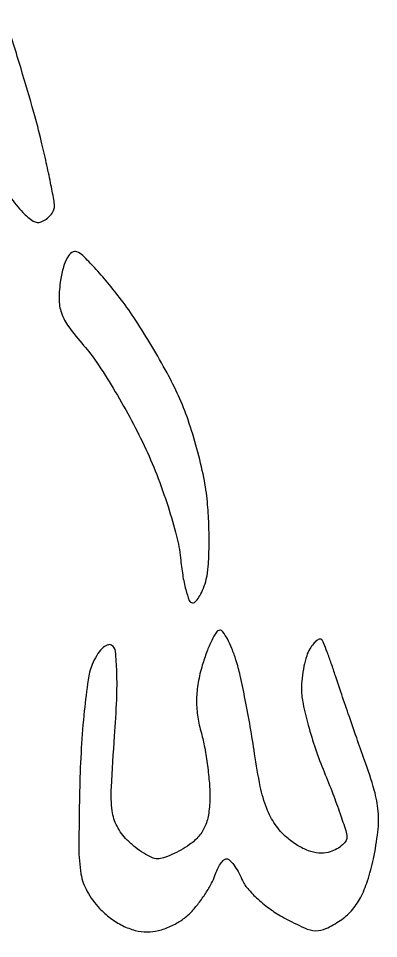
# Model space of a CAD drawing. Extents: x 3.4 to 43.8, y 4.7 to 62.8.
# Drawn here: x 23.52 to 26.86, y 51.97 to 60.48 of the extents above; entities that cross this region are included whole.
import ezdxf

# ---------------------------------------------------------------- set-up
doc = ezdxf.new("R2010")
doc.units = 0
doc.header["$MEASUREMENT"] = 0

msp = doc.modelspace()

# ---------------------------------------------------------------- linework, layer by layer
for points in [[(23.445241, 58.830137, 0.038559), (23.563538, 58.685192, 0.059564), (23.659609, 58.605866, 0.2388), (23.733166, 58.598306, 0.063239), (23.780497, 58.623717, 0.061763), (23.820398, 58.660326, 0.06708), (23.847225, 58.702082, 0.112987), (23.85595, 58.742601, 0.042885), (23.849846, 58.804274, 0.003684), (23.819616, 58.960002, 0.004843), (23.780327, 59.145439, 0.003736), (23.734017, 59.3469, 0.011421), (23.664668, 59.611573, 0.003323), (23.545843, 60.016033, 0.003338), (23.40591, 60.469901, 0.003564)], [(23.308817, 49.986908, -0.000301), (23.254111, 51.543079, -0.000301), (23.195265, 53.276485, -0.000336), (23.14066, 54.9477, 0.00059)]]:
    msp.add_lwpolyline(points, format="xyb")
for points in [[(24.063897, 58.321837, 0.250608), (24.018292, 58.31612, 0.109095), (23.975958, 58.269539, 0.063323), (23.939691, 58.182272, 0.026634), (23.912637, 58.057864, 0.039259), (23.898395, 57.885408, 0.086378), (23.920495, 57.755424, 0.073), (23.988224, 57.627361, 0.022082), (24.126249, 57.455407, -0.032284), (24.24758, 57.297772, -0.011778), (24.399146, 57.060204, -0.011621), (24.553173, 56.79187, -0.013622), (24.686214, 56.530356, -0.017706), (24.802907, 56.260359, -0.014842), (24.907796, 55.966523, -0.015099), (24.987596, 55.692098, -0.039269), (25.02325, 55.489612, 0.016198), (25.043753, 55.330541, 0.025816), (25.072629, 55.19651, 0.023451), (25.105017, 55.095648, 0.312953), (25.135352, 55.0746, 0.217549), (25.166837, 55.08898, 0.046994), (25.20251, 55.138945, 0.040938), (25.236221, 55.209763, 0.029145), (25.262554, 55.293647, 0.04511), (25.28088, 55.410363, 0.012868), (25.288194, 55.593783, 0.012845), (25.285783, 55.802173, 0.013293), (25.272638, 56.007788, 0.027988), (25.239519, 56.232406, 0.015879), (25.17574, 56.499846, 0.015818), (25.094121, 56.766057, 0.025056), (25.005814, 56.987641, 0.016832), (24.898474, 57.202672, 0.010311), (24.758319, 57.44901, 0.010333), (24.609319, 57.687429, 0.018076), (24.474924, 57.877535, 0.01039), (24.349147, 58.035545, 0.013359), (24.226739, 58.175167, 0.011192), (24.119603, 58.285898, 0.103646)], [(25.38683, 54.8208, 0.258618), (25.356486, 54.80398, 0.02371), (25.312786, 54.726054, 0.025923), (25.267266, 54.621848, 0.01723), (25.225548, 54.498262, 0.029518), (25.187226, 54.336113, 0.03782), (25.172307, 54.183512, 0.039231), (25.180714, 54.035083, 0.036092), (25.212156, 53.885471, -0.022516), (25.244081, 53.751705, -0.013033), (25.270947, 53.588532, -0.013009), (25.289401, 53.423121, -0.021275), (25.2954, 53.282206, -0.03378), (25.285001, 53.128457, -0.066332), (25.252647, 53.010422, -0.077124), (25.194707, 52.916752, -0.063056), (25.107376, 52.837497, -0.024165), (25.027456, 52.787091, -0.023973), (24.942837, 52.744486, -0.024662), (24.865432, 52.714536, -0.080139), (24.811276, 52.7058, -0.10714), (24.758056, 52.717337, -0.031447), (24.683848, 52.756899, -0.030011), (24.603782, 52.813179, -0.028186), (24.529245, 52.879755, -0.075408), (24.435363, 53.007208, -0.091271), (24.391212, 53.148786, -0.042919), (24.383625, 53.368757, -0.005491), (24.413082, 53.841027, 0.008087), (24.432483, 54.180431, 0.01848), (24.4335, 54.436799, 0.017215), (24.420822, 54.624567, 0.232926), (24.385356, 54.681196, 0.249422), (24.345517, 54.683777, 0.089571), (24.297168, 54.650499, 0.062438), (24.247694, 54.587352, 0.038029), (24.205233, 54.502475, 0.062051), (24.167178, 54.361627, 0.009591), (24.132261, 54.073898, 0.010572), (24.104627, 53.731085, 0.009015), (24.089665, 53.368681, 0.004776), (24.082047, 52.811949, 0.041759), (24.101606, 52.565952, 0.088105), (24.15834, 52.404833, 0.059801), (24.273797, 52.247731, 0.043535), (24.374259, 52.157728, 0.045773), (24.487188, 52.088172, 0.048593), (24.603671, 52.043868, 0.066685), (24.714651, 52.029, 0.063291), (24.818901, 52.042249, 0.04296), (24.9319, 52.082055, 0.042497), (25.038058, 52.141366, 0.056642), (25.121937, 52.213114, 0.023732), (25.191198, 52.294916, 0.019409), (25.257463, 52.388466, 0.019834), (25.311728, 52.479441, 0.047744), (25.342433, 52.551514, -0.032475), (25.365497, 52.610581, -0.0432), (25.394301, 52.660478, -0.049747), (25.424271, 52.695396, -0.192862), (25.45024, 52.7058, -0.200131), (25.478164, 52.694157, -0.034664), (25.516326, 52.649885, -0.032987), (25.556308, 52.588345, -0.024198), (25.592589, 52.51545, 0.075018), (25.645998, 52.430862, 0.030129), (25.741779, 52.332714, 0.028979), (25.859513, 52.237619, 0.032485), (25.983199, 52.160669, 0.015101), (26.172778, 52.066414, 0.096481), (26.276572, 52.041143, 0.124965), (26.369782, 52.06025, 0.032314), (26.504279, 52.136444, 0.06753), (26.607305, 52.225879, 0.05707), (26.689684, 52.344494, 0.046375), (26.755918, 52.501008, 0.024101), (26.810378, 52.706181, 0.022321), (26.852455, 52.956357, 0.052743), (26.85559, 53.145158, 0.048056), (26.819027, 53.340725, 0.015933), (26.729147, 53.618706, -0.001588), (26.655731, 53.825322, -0.001298), (26.578471, 54.0468, -0.00131), (26.508447, 54.250953, -0.003446), (26.459635, 54.3978, 0.005113), (26.42054, 54.514119, 0.006869), (26.382604, 54.618627, 0.004895), (26.348869, 54.705157, 0.070159), (26.332436, 54.73375, 0.311373), (26.314551, 54.739388, 0.089844), (26.287398, 54.725337, 0.056758), (26.255105, 54.694015, 0.030846), (26.222696, 54.64915, 0.06527), (26.192463, 54.583845, 0.024972), (26.16732, 54.486703, 0.024219), (26.150219, 54.377199, 0.02733), (26.144703, 54.2709, 0.051507), (26.158618, 54.13979, 0.01506), (26.20663, 53.942546, 0.014958), (26.274423, 53.722457, 0.015511), (26.354516, 53.5095, -0.006086), (26.434631, 53.308091, -0.008072), (26.502308, 53.122842, -0.006011), (26.554379, 52.966813, -0.076648), (26.564008, 52.906017, -0.154616), (26.551509, 52.865997, -0.068911), (26.513571, 52.825038, -0.058673), (26.457772, 52.789362, -0.049006), (26.391757, 52.764987, -0.091298), (26.305928, 52.758651, -0.059356), (26.208775, 52.781089, -0.052147), (26.107111, 52.830167, -0.040249), (26.007905, 52.90317, -0.063843), (25.90012, 53.023993, -0.058578), (25.822573, 53.171542, -0.04134), (25.763162, 53.374903, -0.014017), (25.709896, 53.6787, 0.00661), (25.670367, 53.925592, 0.006127), (25.623387, 54.177708, 0.006123), (25.576086, 54.401017, 0.020385), (25.537287, 54.54585, 0.020072), (25.499712, 54.651184, 0.029487), (25.457694, 54.740033, 0.029201), (25.416863, 54.805292, 0.242948)]]:
    msp.add_lwpolyline(points, format="xyb", close=True)

doc.saveas('drawing.dxf')
